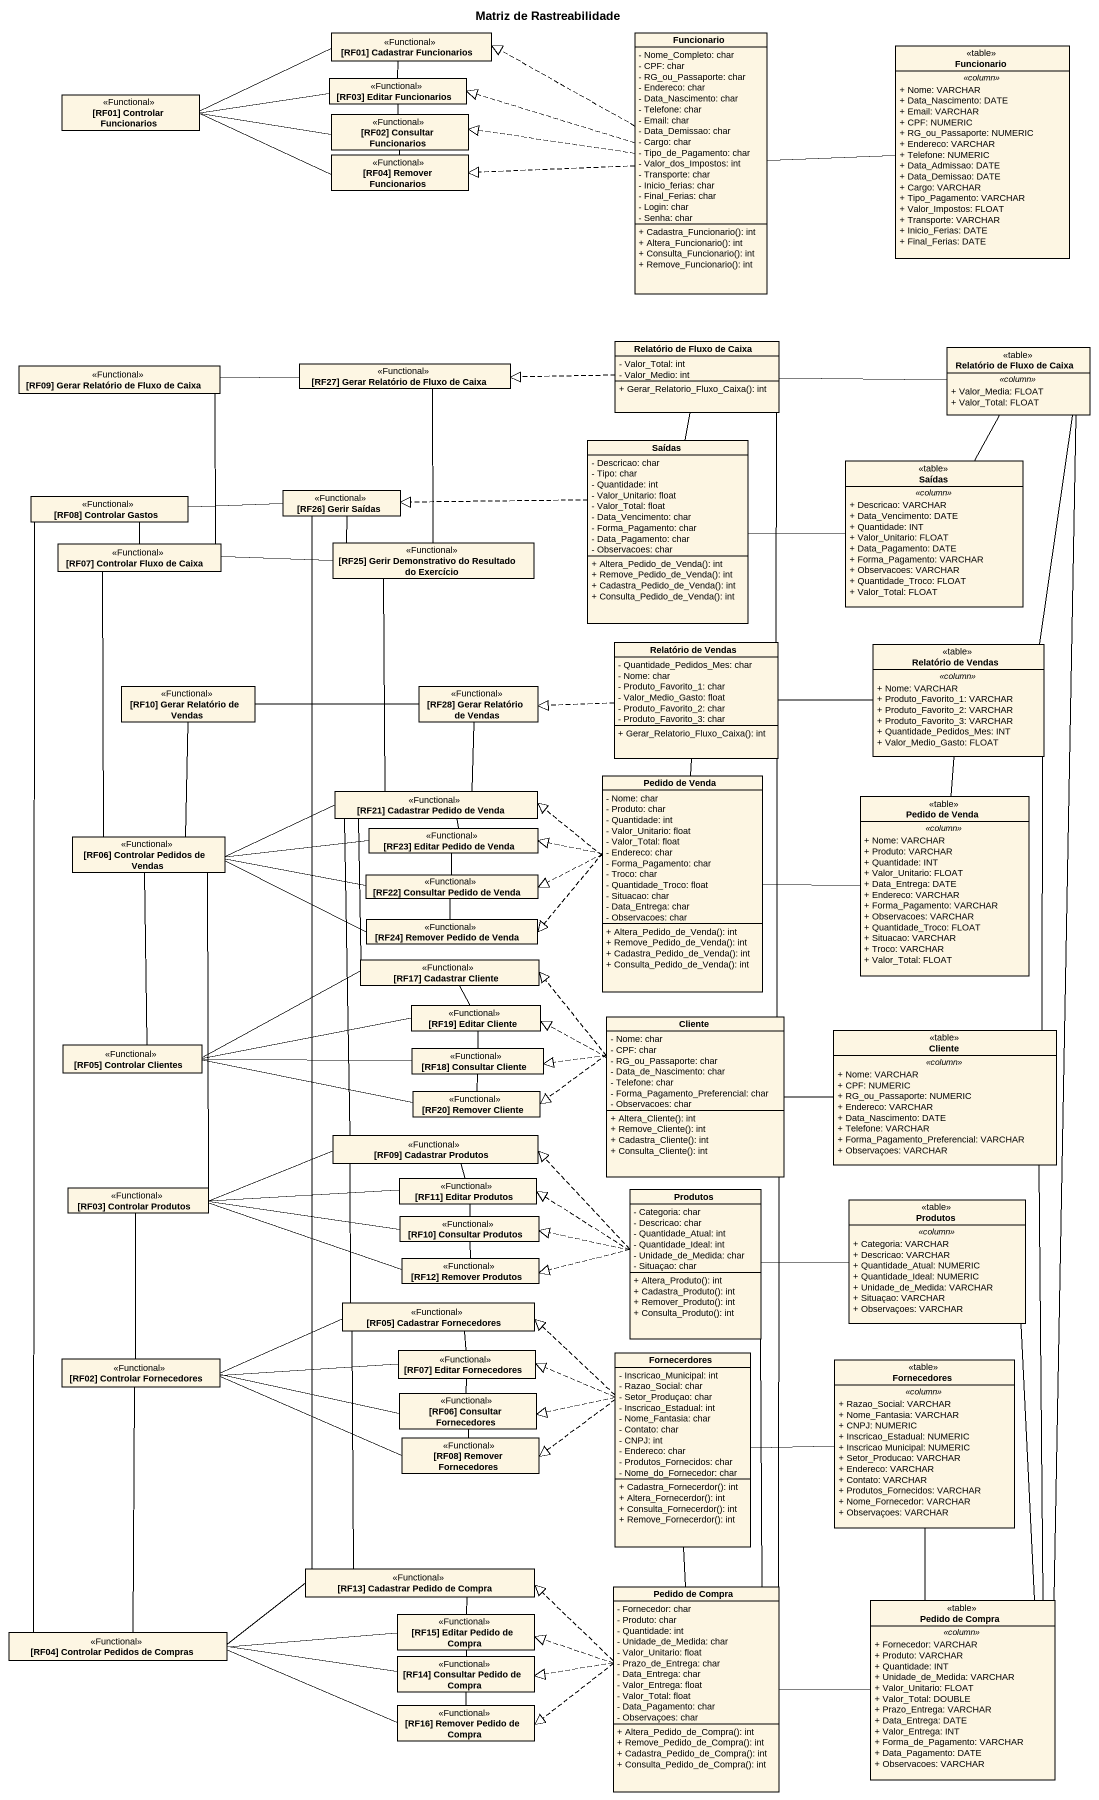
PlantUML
@startuml
title Matriz de Rastreabilidade
hide circle
hide empty members
skinparam classAttributeIconSize 0
class "[RF01] Cadastrar Funcionarios" as RF01_Cadastrar_Funcionarios <<Functional>>
class Funcionario {
  - Nome_Completo: char
  - CPF: char
  - RG_ou_Passaporte: char
  - Endereco: char
  - Data_Nascimento: char
  - Telefone: char
  - Email: char
  - Data_Demissao: char
  - Cargo: char
  - Tipo_de_Pagamento: char
  - Valor_dos_Impostos: int
  - Transporte: char
  - Inicio_ferias: char
  - Final_Ferias: char
  - Login: char
  - Senha: char
  + Cadastra_Funcionario(): int
  + Altera_Funcionario(): int
  + Consulta_Funcionario(): int
  + Remove_Funcionario(): int
}
class "Funcionario" as Funcionario_2 <<table>> {
  .. <<column>> ..
  + Nome: VARCHAR
  + Data_Nascimento: DATE
  + Email: VARCHAR
  + CPF: NUMERIC
  + RG_ou_Passaporte: NUMERIC
  + Endereco: VARCHAR
  + Telefone: NUMERIC
  + Data_Admissao: DATE
  + Data_Demissao: DATE
  + Cargo: VARCHAR
  + Tipo_Pagamento: VARCHAR
  + Valor_Impostos: FLOAT
  + Transporte: VARCHAR
  + Inicio_Ferias: DATE
  + Final_Ferias: DATE
}
class "[RF01] Controlar Funcionarios" as RF01_Controlar_Funcionarios <<Functional>>
class "[RF03] Editar Funcionarios" as RF03_Editar_Funcionarios <<Functional>>
class "[RF02] Consultar Funcionarios" as RF02_Consultar_Funcionarios <<Functional>>
class "[RF04] Remover Funcionarios" as RF04_Remover_Funcionarios <<Functional>>
class "[RF09] Gerar Relatório de Fluxo de Caixa" as RF09_Gerar_Relatório_de <<Functional>>
class "[RF27] Gerar Relatório de Fluxo de Caixa" as RF27_Gerar_Relatório_de <<Functional>>
class "Relatório de Fluxo de Caixa" as Relatório_de_Fluxo_de_Caixa {
  - Valor_Total: int
  - Valor_Medio: int
  + Gerar_Relatorio_Fluxo_Caixa(): int
}
class "Relatório de Fluxo de Caixa" as Relatório_de_Fluxo_de_Caixa_2 <<table>> {
  .. <<column>> ..
  + Valor_Media: FLOAT
  + Valor_Total: FLOAT
}
class Saídas {
  - Descricao: char
  - Tipo: char
  - Quantidade: int
  - Valor_Unitario: float
  - Valor_Total: float
  - Data_Vencimento: char
  - Forma_Pagamento: char
  - Data_Pagamento: char
  - Observacoes: char
  + Altera_Pedido_de_Venda(): int
  + Remove_Pedido_de_Venda(): int
  + Cadastra_Pedido_de_Venda(): int
  + Consulta_Pedido_de_Venda(): int
}
class "Saídas" as Saídas_2 <<table>> {
  .. <<column>> ..
  + Descricao: VARCHAR
  + Data_Vencimento: DATE
  + Quantidade: INT
  + Valor_Unitario: FLOAT
  + Data_Pagamento: DATE
  + Forma_Pagamento: VARCHAR
  + Observacoes: VARCHAR
  + Quantidade_Troco: FLOAT
  + Valor_Total: FLOAT
}
class "[RF08] Controlar Gastos" as RF08_Controlar_Gastos <<Functional>>
class "[RF26] Gerir Saídas" as RF26_Gerir_Saídas <<Functional>>
class "[RF07] Controlar Fluxo de Caixa" as RF07_Controlar_Fluxo_de <<Functional>>
class "[RF25] Gerir Demonstrativo do Resultado do Exercício" as RF25_Gerir_Demonstrativo_do <<Functional>>
class "Relatório de Vendas" as Relatório_de_Vendas {
  - Quantidade_Pedidos_Mes: char
  - Nome: char
  - Produto_Favorito_1: char
  - Valor_Medio_Gasto: float
  - Produto_Favorito_2: char
  - Produto_Favorito_3: char
  + Gerar_Relatorio_Fluxo_Caixa(): int
}
class "Relatório de Vendas" as Relatório_de_Vendas_2 <<table>> {
  .. <<column>> ..
  + Nome: VARCHAR
  + Produto_Favorito_1: VARCHAR
  + Produto_Favorito_2: VARCHAR
  + Produto_Favorito_3: VARCHAR
  + Quantidade_Pedidos_Mes: INT
  + Valor_Medio_Gasto: FLOAT
}
class "[RF10] Gerar Relatório de Vendas" as RF10_Gerar_Relatório_de <<Functional>>
class "[RF28] Gerar Relatório de Vendas" as RF28_Gerar_Relatório_de <<Functional>>
class "[RF21] Cadastrar Pedido de Venda" as RF21_Cadastrar_Pedido_de <<Functional>>
class "Pedido de Venda" as Pedido_de_Venda {
  - Nome: char
  - Produto: char
  - Quantidade: int
  - Valor_Unitario: float
  - Valor_Total: float
  - Endereco: char
  - Forma_Pagamento: char
  - Troco: char
  - Quantidade_Troco: float
  - Situacao: char
  - Data_Entrega: char
  - Observacoes: char
  + Altera_Pedido_de_Venda(): int
  + Remove_Pedido_de_Venda(): int
  + Cadastra_Pedido_de_Venda(): int
  + Consulta_Pedido_de_Venda(): int
}
class "Pedido de Venda" as Pedido_de_Venda_2 <<table>> {
  .. <<column>> ..
  + Nome: VARCHAR
  + Produto: VARCHAR
  + Quantidade: INT
  + Valor_Unitario: FLOAT
  + Data_Entrega: DATE
  + Endereco: VARCHAR
  + Forma_Pagamento: VARCHAR
  + Observacoes: VARCHAR
  + Quantidade_Troco: FLOAT
  + Situacao: VARCHAR
  + Troco: VARCHAR
  + Valor_Total: FLOAT
}
class "[RF06] Controlar Pedidos de Vendas" as RF06_Controlar_Pedidos_de <<Functional>>
class "[RF23] Editar Pedido de Venda" as RF23_Editar_Pedido_de_Venda <<Functional>>
class "[RF22] Consultar Pedido de Venda" as RF22_Consultar_Pedido_de <<Functional>>
class "[RF24] Remover Pedido de Venda" as RF24_Remover_Pedido_de_Venda <<Functional>>
class "[RF17] Cadastrar Cliente" as RF17_Cadastrar_Cliente <<Functional>>
class "[RF19] Editar Cliente" as RF19_Editar_Cliente <<Functional>>
class Cliente {
  - Nome: char
  - CPF: char
  - RG_ou_Passaporte: char
  - Data_de_Nascimento: char
  - Telefone: char
  - Forma_Pagamento_Preferencial: char
  - Observacoes: char
  + Altera_Cliente(): int
  + Remove_Cliente(): int
  + Cadastra_Cliente(): int
  + Consulta_Cliente(): int
}
class "Cliente" as Cliente_2 <<table>> {
  .. <<column>> ..
  + Nome: VARCHAR
  + CPF: NUMERIC
  + RG_ou_Passaporte: NUMERIC
  + Endereco: VARCHAR
  + Data_Nascimento: DATE
  + Telefone: VARCHAR
  + Forma_Pagamento_Preferencial: VARCHAR
  + Observaçoes: VARCHAR
}
class "[RF05] Controlar Clientes" as RF05_Controlar_Clientes <<Functional>>
class "[RF18] Consultar Cliente" as RF18_Consultar_Cliente <<Functional>>
class "[RF20] Remover Cliente" as RF20_Remover_Cliente <<Functional>>
class "[RF09] Cadastrar Produtos" as RF09_Cadastrar_Produtos <<Functional>>
class "[RF11] Editar Produtos" as RF11_Editar_Produtos <<Functional>>
class "[RF03] Controlar Produtos" as RF03_Controlar_Produtos <<Functional>>
class "[RF10] Consultar Produtos" as RF10_Consultar_Produtos <<Functional>>
class Produtos {
  - Categoria: char
  - Descricao: char
  - Quantidade_Atual: int
  - Quantidade_Ideal: int
  - Unidade_de_Medida: char
  - Situaçao: char
  + Altera_Produto(): int
  + Cadastra_Produto(): int
  + Remover_Produto(): int
  + Consulta_Produto(): int
}
class "Produtos" as Produtos_2 <<table>> {
  .. <<column>> ..
  + Categoria: VARCHAR
  + Descricao: VARCHAR
  + Quantidade_Atual: NUMERIC
  + Quantidade_Ideal: NUMERIC
  + Unidade_de_Medida: VARCHAR
  + Situaçao: VARCHAR
  + Observaçoes: VARCHAR
}
class "[RF12] Remover Produtos" as RF12_Remover_Produtos <<Functional>>
class "[RF05] Cadastrar Fornecedores" as RF05_Cadastrar_Fornecedores <<Functional>>
class "[RF02] Controlar Fornecedores" as RF02_Controlar_Fornecedores <<Functional>>
class "[RF07] Editar Fornecedores" as RF07_Editar_Fornecedores <<Functional>>
class Fornecerdores {
  - Inscricao_Municipal: int
  - Razao_Social: char
  - Setor_Produçao: char
  - Inscricao_Estadual: int
  - Nome_Fantasia: char
  - Contato: char
  - CNPJ: int
  - Endereco: char
  - Produtos_Fornecidos: char
  - Nome_do_Fornecedor: char
  + Cadastra_Fornecerdor(): int
  + Altera_Fornecerdor(): int
  + Consulta_Fornecerdor(): int
  + Remove_Fornecerdor(): int
}
class Fornecedores <<table>> {
  .. <<column>> ..
  + Razao_Social: VARCHAR
  + Nome_Fantasia: VARCHAR
  + CNPJ: NUMERIC
  + Inscricao_Estadual: NUMERIC
  + Inscricao Municipal: NUMERIC
  + Setor_Producao: VARCHAR
  + Endereco: VARCHAR
  + Contato: VARCHAR
  + Produtos_Fornecidos: VARCHAR
  + Nome_Fornecedor: VARCHAR
  + Observaçoes: VARCHAR
}
class "[RF06] Consultar Fornecedores" as RF06_Consultar_Fornecedores <<Functional>>
class "[RF08] Remover Fornecedores" as RF08_Remover_Fornecedores <<Functional>>
class "[RF13] Cadastrar Pedido de Compra" as RF13_Cadastrar_Pedido_de <<Functional>>
class "Pedido de Compra" as Pedido_de_Compra {
  - Fornecedor: char
  - Produto: char
  - Quantidade: int
  - Unidade_de_Medida: char
  - Valor_Unitario: float
  - Prazo_de_Entrega: char
  - Data_Entrega: char
  - Valor_Entrega: float
  - Valor_Total: float
  - Data_Pagamento: char
  - Observaçoes: char
  + Altera_Pedido_de_Compra(): int
  + Remove_Pedido_de_Compra(): int
  + Cadastra_Pedido_de_Compra(): int
  + Consulta_Pedido_de_Compra(): int
}
class "Pedido de Compra" as Pedido_de_Compra_2 <<table>> {
  .. <<column>> ..
  + Fornecedor: VARCHAR
  + Produto: VARCHAR
  + Quantidade: INT
  + Unidade_de_Medida: VARCHAR
  + Valor_Unitario: FLOAT
  + Valor_Total: DOUBLE
  + Prazo_Entrega: VARCHAR
  + Data_Entrega: DATE
  + Valor_Entrega: INT
  + Forma_de_Pagamento: VARCHAR
  + Data_Pagamento: DATE
  + Observacoes: VARCHAR
}
class "[RF04] Controlar Pedidos de Compras" as RF04_Controlar_Pedidos_de <<Functional>>
class "[RF15] Editar Pedido de Compra" as RF15_Editar_Pedido_de_Compra <<Functional>>
class "[RF14] Consultar Pedido de Compra" as RF14_Consultar_Pedido_de <<Functional>>
class "[RF16] Remover Pedido de Compra" as RF16_Remover_Pedido_de <<Functional>>
RF01_Cadastrar_Funcionarios -left- RF01_Controlar_Funcionarios
RF01_Cadastrar_Funcionarios -- RF03_Editar_Funcionarios
Funcionario .left.|> RF01_Cadastrar_Funcionarios
Funcionario .left.|> RF03_Editar_Funcionarios
Funcionario .left.|> RF02_Consultar_Funcionarios
Funcionario .left.|> RF04_Remover_Funcionarios
Funcionario_2 -left- Funcionario
RF03_Editar_Funcionarios -left- RF01_Controlar_Funcionarios
RF02_Consultar_Funcionarios -left- RF01_Controlar_Funcionarios
RF02_Consultar_Funcionarios -up- RF03_Editar_Funcionarios
RF04_Remover_Funcionarios -left- RF01_Controlar_Funcionarios
RF04_Remover_Funcionarios -up- RF02_Consultar_Funcionarios
RF27_Gerar_Relatório_de -left- RF09_Gerar_Relatório_de
Relatório_de_Fluxo_de_Caixa .left.|> RF27_Gerar_Relatório_de
Relatório_de_Fluxo_de_Caixa_2 -left- Relatório_de_Fluxo_de_Caixa
Saídas -up- Relatório_de_Fluxo_de_Caixa
Saídas -right- Saídas_2
Saídas .left.|> RF26_Gerir_Saídas
Saídas_2 -up- Relatório_de_Fluxo_de_Caixa_2
RF08_Controlar_Gastos -- RF07_Controlar_Fluxo_de
RF26_Gerir_Saídas -left- RF08_Controlar_Gastos
RF07_Controlar_Fluxo_de -up- RF09_Gerar_Relatório_de
RF07_Controlar_Fluxo_de -- RF06_Controlar_Pedidos_de
RF25_Gerir_Demonstrativo_do -up- RF27_Gerar_Relatório_de
RF25_Gerir_Demonstrativo_do -up- RF26_Gerir_Saídas
RF25_Gerir_Demonstrativo_do -left- RF07_Controlar_Fluxo_de
Relatório_de_Vendas -up- Relatório_de_Fluxo_de_Caixa
Relatório_de_Vendas .left.|> RF28_Gerar_Relatório_de
Relatório_de_Vendas_2 -up- Relatório_de_Fluxo_de_Caixa_2
Relatório_de_Vendas_2 -left- Relatório_de_Vendas
RF28_Gerar_Relatório_de -left- RF10_Gerar_Relatório_de
RF21_Cadastrar_Pedido_de -up- RF25_Gerir_Demonstrativo_do
RF21_Cadastrar_Pedido_de -up- RF28_Gerar_Relatório_de
RF21_Cadastrar_Pedido_de -left- RF06_Controlar_Pedidos_de
RF21_Cadastrar_Pedido_de -- RF23_Editar_Pedido_de_Venda
Pedido_de_Venda -up- Relatório_de_Vendas
Pedido_de_Venda .left.|> RF21_Cadastrar_Pedido_de
Pedido_de_Venda .left.|> RF23_Editar_Pedido_de_Venda
Pedido_de_Venda .left.|> RF22_Consultar_Pedido_de
Pedido_de_Venda .left.|> RF24_Remover_Pedido_de_Venda
Pedido_de_Venda_2 -up- Relatório_de_Vendas_2
Pedido_de_Venda_2 -left- Pedido_de_Venda
RF06_Controlar_Pedidos_de -up- RF10_Gerar_Relatório_de
RF06_Controlar_Pedidos_de -- RF03_Controlar_Produtos
RF23_Editar_Pedido_de_Venda -left- RF06_Controlar_Pedidos_de
RF22_Consultar_Pedido_de -left- RF06_Controlar_Pedidos_de
RF22_Consultar_Pedido_de -up- RF23_Editar_Pedido_de_Venda
RF24_Remover_Pedido_de_Venda -left- RF06_Controlar_Pedidos_de
RF24_Remover_Pedido_de_Venda -up- RF22_Consultar_Pedido_de
RF17_Cadastrar_Cliente -up- RF21_Cadastrar_Pedido_de
RF17_Cadastrar_Cliente -- RF19_Editar_Cliente
RF17_Cadastrar_Cliente -left- RF05_Controlar_Clientes
RF19_Editar_Cliente -left- RF05_Controlar_Clientes
RF19_Editar_Cliente -- RF18_Consultar_Cliente
Cliente -up- Relatório_de_Vendas
Cliente .left.|> RF17_Cadastrar_Cliente
Cliente .left.|> RF19_Editar_Cliente
Cliente .left.|> RF18_Consultar_Cliente
Cliente .left.|> RF20_Remover_Cliente
Cliente -- Pedido_de_Compra
Cliente_2 -up- Relatório_de_Vendas_2
Cliente_2 -left- Cliente
Cliente_2 -- Pedido_de_Compra_2
RF05_Controlar_Clientes -up- RF06_Controlar_Pedidos_de
RF18_Consultar_Cliente -left- RF05_Controlar_Clientes
RF18_Consultar_Cliente -- RF20_Remover_Cliente
RF20_Remover_Cliente -left- RF05_Controlar_Clientes
RF09_Cadastrar_Produtos -up- RF21_Cadastrar_Pedido_de
RF09_Cadastrar_Produtos -- RF11_Editar_Produtos
RF09_Cadastrar_Produtos -left- RF03_Controlar_Produtos
RF11_Editar_Produtos -left- RF03_Controlar_Produtos
RF11_Editar_Produtos -- RF10_Consultar_Produtos
RF10_Consultar_Produtos -left- RF03_Controlar_Produtos
RF10_Consultar_Produtos -- RF12_Remover_Produtos
Produtos .left.|> RF09_Cadastrar_Produtos
Produtos .left.|> RF11_Editar_Produtos
Produtos .left.|> RF10_Consultar_Produtos
Produtos .left.|> RF12_Remover_Produtos
Produtos -- Pedido_de_Compra
Produtos_2 -left- Produtos
Produtos_2 -- Pedido_de_Compra_2
RF12_Remover_Produtos -left- RF03_Controlar_Produtos
RF05_Cadastrar_Fornecedores -up- RF09_Cadastrar_Produtos
RF05_Cadastrar_Fornecedores -left- RF02_Controlar_Fornecedores
RF05_Cadastrar_Fornecedores -- RF07_Editar_Fornecedores
RF05_Cadastrar_Fornecedores -- RF13_Cadastrar_Pedido_de
RF02_Controlar_Fornecedores -up- RF03_Controlar_Produtos
RF07_Editar_Fornecedores -left- RF02_Controlar_Fornecedores
RF07_Editar_Fornecedores -- RF06_Consultar_Fornecedores
Fornecerdores .left.|> RF05_Cadastrar_Fornecedores
Fornecerdores .left.|> RF07_Editar_Fornecedores
Fornecerdores .left.|> RF06_Consultar_Fornecedores
Fornecerdores .left.|> RF08_Remover_Fornecedores
Fornecerdores -- Pedido_de_Compra
Fornecedores -left- Fornecerdores
Fornecedores -- Pedido_de_Compra_2
RF06_Consultar_Fornecedores -left- RF02_Controlar_Fornecedores
RF08_Remover_Fornecedores -left- RF02_Controlar_Fornecedores
RF08_Remover_Fornecedores -up- RF06_Consultar_Fornecedores
RF13_Cadastrar_Pedido_de -up- RF26_Gerir_Saídas
RF13_Cadastrar_Pedido_de -left- RF04_Controlar_Pedidos_de
RF13_Cadastrar_Pedido_de -- RF15_Editar_Pedido_de_Compra
Pedido_de_Compra .left.|> RF13_Cadastrar_Pedido_de
Pedido_de_Compra .left.|> RF15_Editar_Pedido_de_Compra
Pedido_de_Compra .left.|> RF14_Consultar_Pedido_de
Pedido_de_Compra .left.|> RF16_Remover_Pedido_de
Pedido_de_Compra_2 -up- Relatório_de_Fluxo_de_Caixa_2
Pedido_de_Compra_2 -left- Pedido_de_Compra
RF04_Controlar_Pedidos_de -up- RF08_Controlar_Gastos
RF04_Controlar_Pedidos_de -up- RF02_Controlar_Fornecedores
RF15_Editar_Pedido_de_Compra -left- RF04_Controlar_Pedidos_de
RF15_Editar_Pedido_de_Compra -- RF14_Consultar_Pedido_de
RF14_Consultar_Pedido_de -left- RF04_Controlar_Pedidos_de
RF16_Remover_Pedido_de -left- RF04_Controlar_Pedidos_de
RF16_Remover_Pedido_de -up- RF14_Consultar_Pedido_de
@enduml
